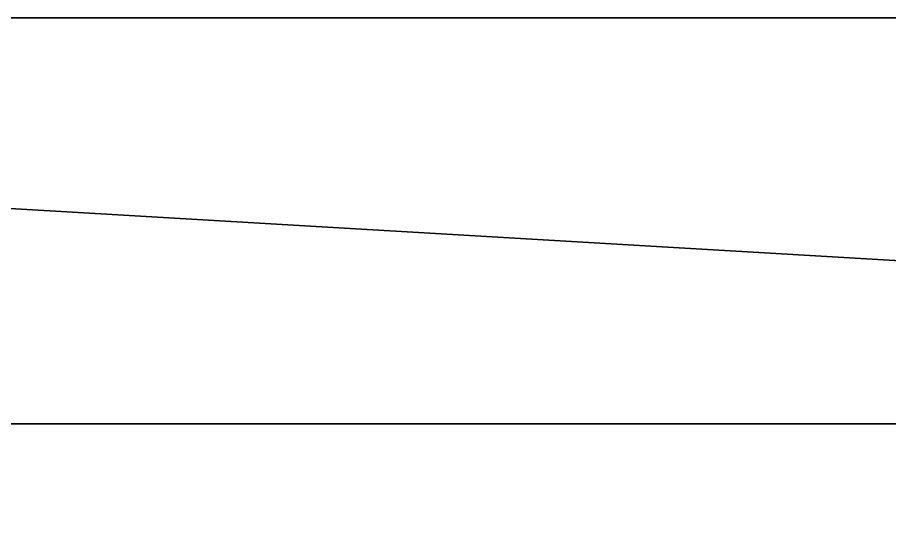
# Model space of a CAD drawing. Extents: x -30 to 83, y -53 to 60.
# Drawn here: x 12.003 to 16.295, y -17.584 to -15.002 of the extents above; entities that cross this region are included whole.
import ezdxf

# ---------------------------------------------------------------- set-up
doc = ezdxf.new("R2010")
doc.units = 0
doc.header["$MEASUREMENT"] = 0

msp = doc.modelspace()

# ---------------------------------------------------------------- linework, layer by layer
for points in [[(63.169998, -40), (-9.17, -40), (63.169998, 60)], [(-9.17, 60), (63.169998, 60), (-9.17, -40)], [(-7.187, 58, 2), (-7.187, -40, 2), (61.187, -40, 2)], [(61.187, 58, 2), (-7.187, 58, 2), (61.187, -40, 2)], [(-30, -1, 38), (30, -1, 38), (-30, -17, 38)], [(30, -17, 38), (-30, -17, 38), (30, -1, 38)], [(30, -2.998, 39.998001), (-30, -2.998, 39.998001), (-30, -15.003, 39.998001)], [(-30, -15.003, 39.998001), (30, -15.003, 39.998001), (30, -2.998, 39.998001)], [(-30, -17, 54), (30, -17, 54), (-4.003, -15.003, 54)], [(-30, -15.003, 39.998001), (-4.003, -15.003, 52.002998), (30, -15.003, 39.998001)], [(30, -15.003, 54), (30, -15.003, 39.998001), (-4.003, -15.003, 52.002998)], [(30, -15.003, 54), (-4.003, -15.003, 54), (30, -17, 54)], [(30, -15.003, 54), (-4.003, -15.003, 52.002998), (-4.003, -15.003, 54)], [(-30, -17, 54), (-30, -17, 38), (30, -17, 54)], [(30, -17, 54), (-30, -17, 38), (30, -17, 38)]]:
    msp.add_3dface(points)

doc.saveas('drawing.dxf')
